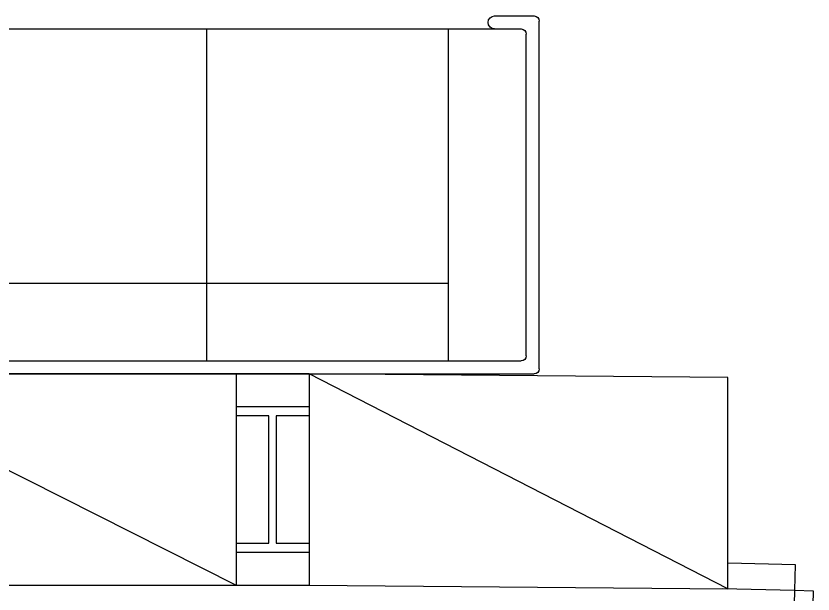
# Model space of a CAD drawing. Extents: x -1.7 to 87, y -33.6 to 19.
# Drawn here: x 14.426 to 16.614, y 6.685 to 8.273 of the extents above; entities that cross this region are included whole.
import ezdxf

# ---------------------------------------------------------------- set-up
doc = ezdxf.new("R2010")
doc.units = 0
for name, color, linetype in [('AR-ARMÁRIOS', 2, 'Continuous'), ('AR-DIV', 2, 'Continuous'), ('AR-EST', 4, 'Continuous'), ('AR-MOB', 2, 'Continuous'), ('AR-POR', 1, 'Continuous')]:
    doc.layers.add(name, color=color, linetype=linetype)

# ---------------------------------------------------------------- blocks, each defined once
blk = doc.blocks.new('sofa tipo 2')
at = {"color": 1}
for p, q in [((10524.157, -211.7652), (10525.1114, -211.7652)), ((10524.157, -211.7652), (10525.1114, -211.7652)), ((10524.157, -211.7652), (10525.1114, -211.7652)), ((10524.143, -212.5001), (10524.143, -211.7792)), ((10525.1255, -211.8877), (10525.1255, -211.7792)), ((10524.143, -213.6923), (10524.143, -212.3743))]:
    blk.add_line(p, q, dxfattribs=at)
at = {"color": 2}
for p, q in [((10524.1927, -211.8008), (10525.0758, -211.8008)), ((10524.1786, -212.4426), (10524.1786, -211.8149)), ((10525.0898, -211.9055), (10525.0898, -211.8149)), ((10525.0898, -212.7632), (10525.0898, -211.8955)), ((10524.1786, -212.0143), (10525.0898, -212.0143)), ((10524.392, -214.0425), (10524.392, -212.0143)), ((10524.392, -212.7824), (10524.392, -212.0143)), ((10524.1786, -213.6702), (10524.1786, -212.3579)), ((10525.0898, -213.7204), (10525.0898, -212.6429)), ((10524.1786, -212.6775), (10525.0898, -212.6775))]:
    blk.add_line(p, q, dxfattribs=at)
at = {"color": 1}
for centre, radius, start, end in [((10524.157, -211.7792), 0.014, 90, 180), ((10525.1114, -211.7792), 0.014, 0, 90), ((10525.1077, -211.8877), 0.0178, 180, 0)]:
    blk.add_arc(centre, radius, start, end, dxfattribs=at)
at = {"color": 2}
for centre, start, end in [((10524.1927, -211.8149), 90, 180), ((10525.0758, -211.8149), 0, 90)]:
    blk.add_arc(centre, 0.014, start, end, dxfattribs=at)

msp = doc.modelspace()

# ---------------------------------------------------------------- linework, layer by layer
at = {"layer": 'AR-ARMÁRIOS', "color": 1}
msp.add_line((16.38, 6.7002), (15.23, 7.29), dxfattribs=at)
at = {"layer": 'AR-ARMÁRIOS'}
for points in [[(15.03, 7.29), (13.88, 7.29), (13.88, 6.71), (15.03, 6.71)], [(15.23, 7.29), (15.03, 7.29), (15.03, 6.71), (15.23, 6.71)], [(16.38, 7.2802), (15.23, 7.29), (15.23, 6.71), (16.38, 6.7002), (16.38, 7.2802)]]:
    msp.add_lwpolyline(points, dxfattribs=at)
at = {"layer": 'AR-ARMÁRIOS', "color": 1}
msp.add_lwpolyline([(13.88, 7.29), (15.03, 6.71)], dxfattribs=at)
at = {"layer": 'AR-DIV'}
msp.add_lwpolyline([(16.3644, 6.7005), (16.5635, 6.6959), (16.5652, 6.7659), (16.38, 6.7702)], dxfattribs=at)
at = {"layer": 'AR-EST'}
for points in [[(15.03, 7.2), (15.23, 7.2)], [(15.03, 6.825), (15.12, 6.825), (15.12, 7.175), (15.03, 7.175)], [(15.23, 7.175), (15.14, 7.175), (15.14, 6.825), (15.23, 6.825)], [(15.23, 6.8), (15.03, 6.8)]]:
    msp.add_lwpolyline(points, dxfattribs=at)
at = {"layer": 'AR-POR'}
msp.add_lwpolyline([(16.6135, 6.6947), (16.5926, 5.7949), (16.5426, 5.7961), (16.5635, 6.6959)], close=True, dxfattribs=at)

# ---------------------------------------------------------------- block references
at = {"layer": 'AR-MOB', "xscale": -1, "rotation": 270}
msp.add_blockref('sofa tipo 2', (227.6272, -10516.853), dxfattribs=at)

doc.saveas('drawing.dxf')
